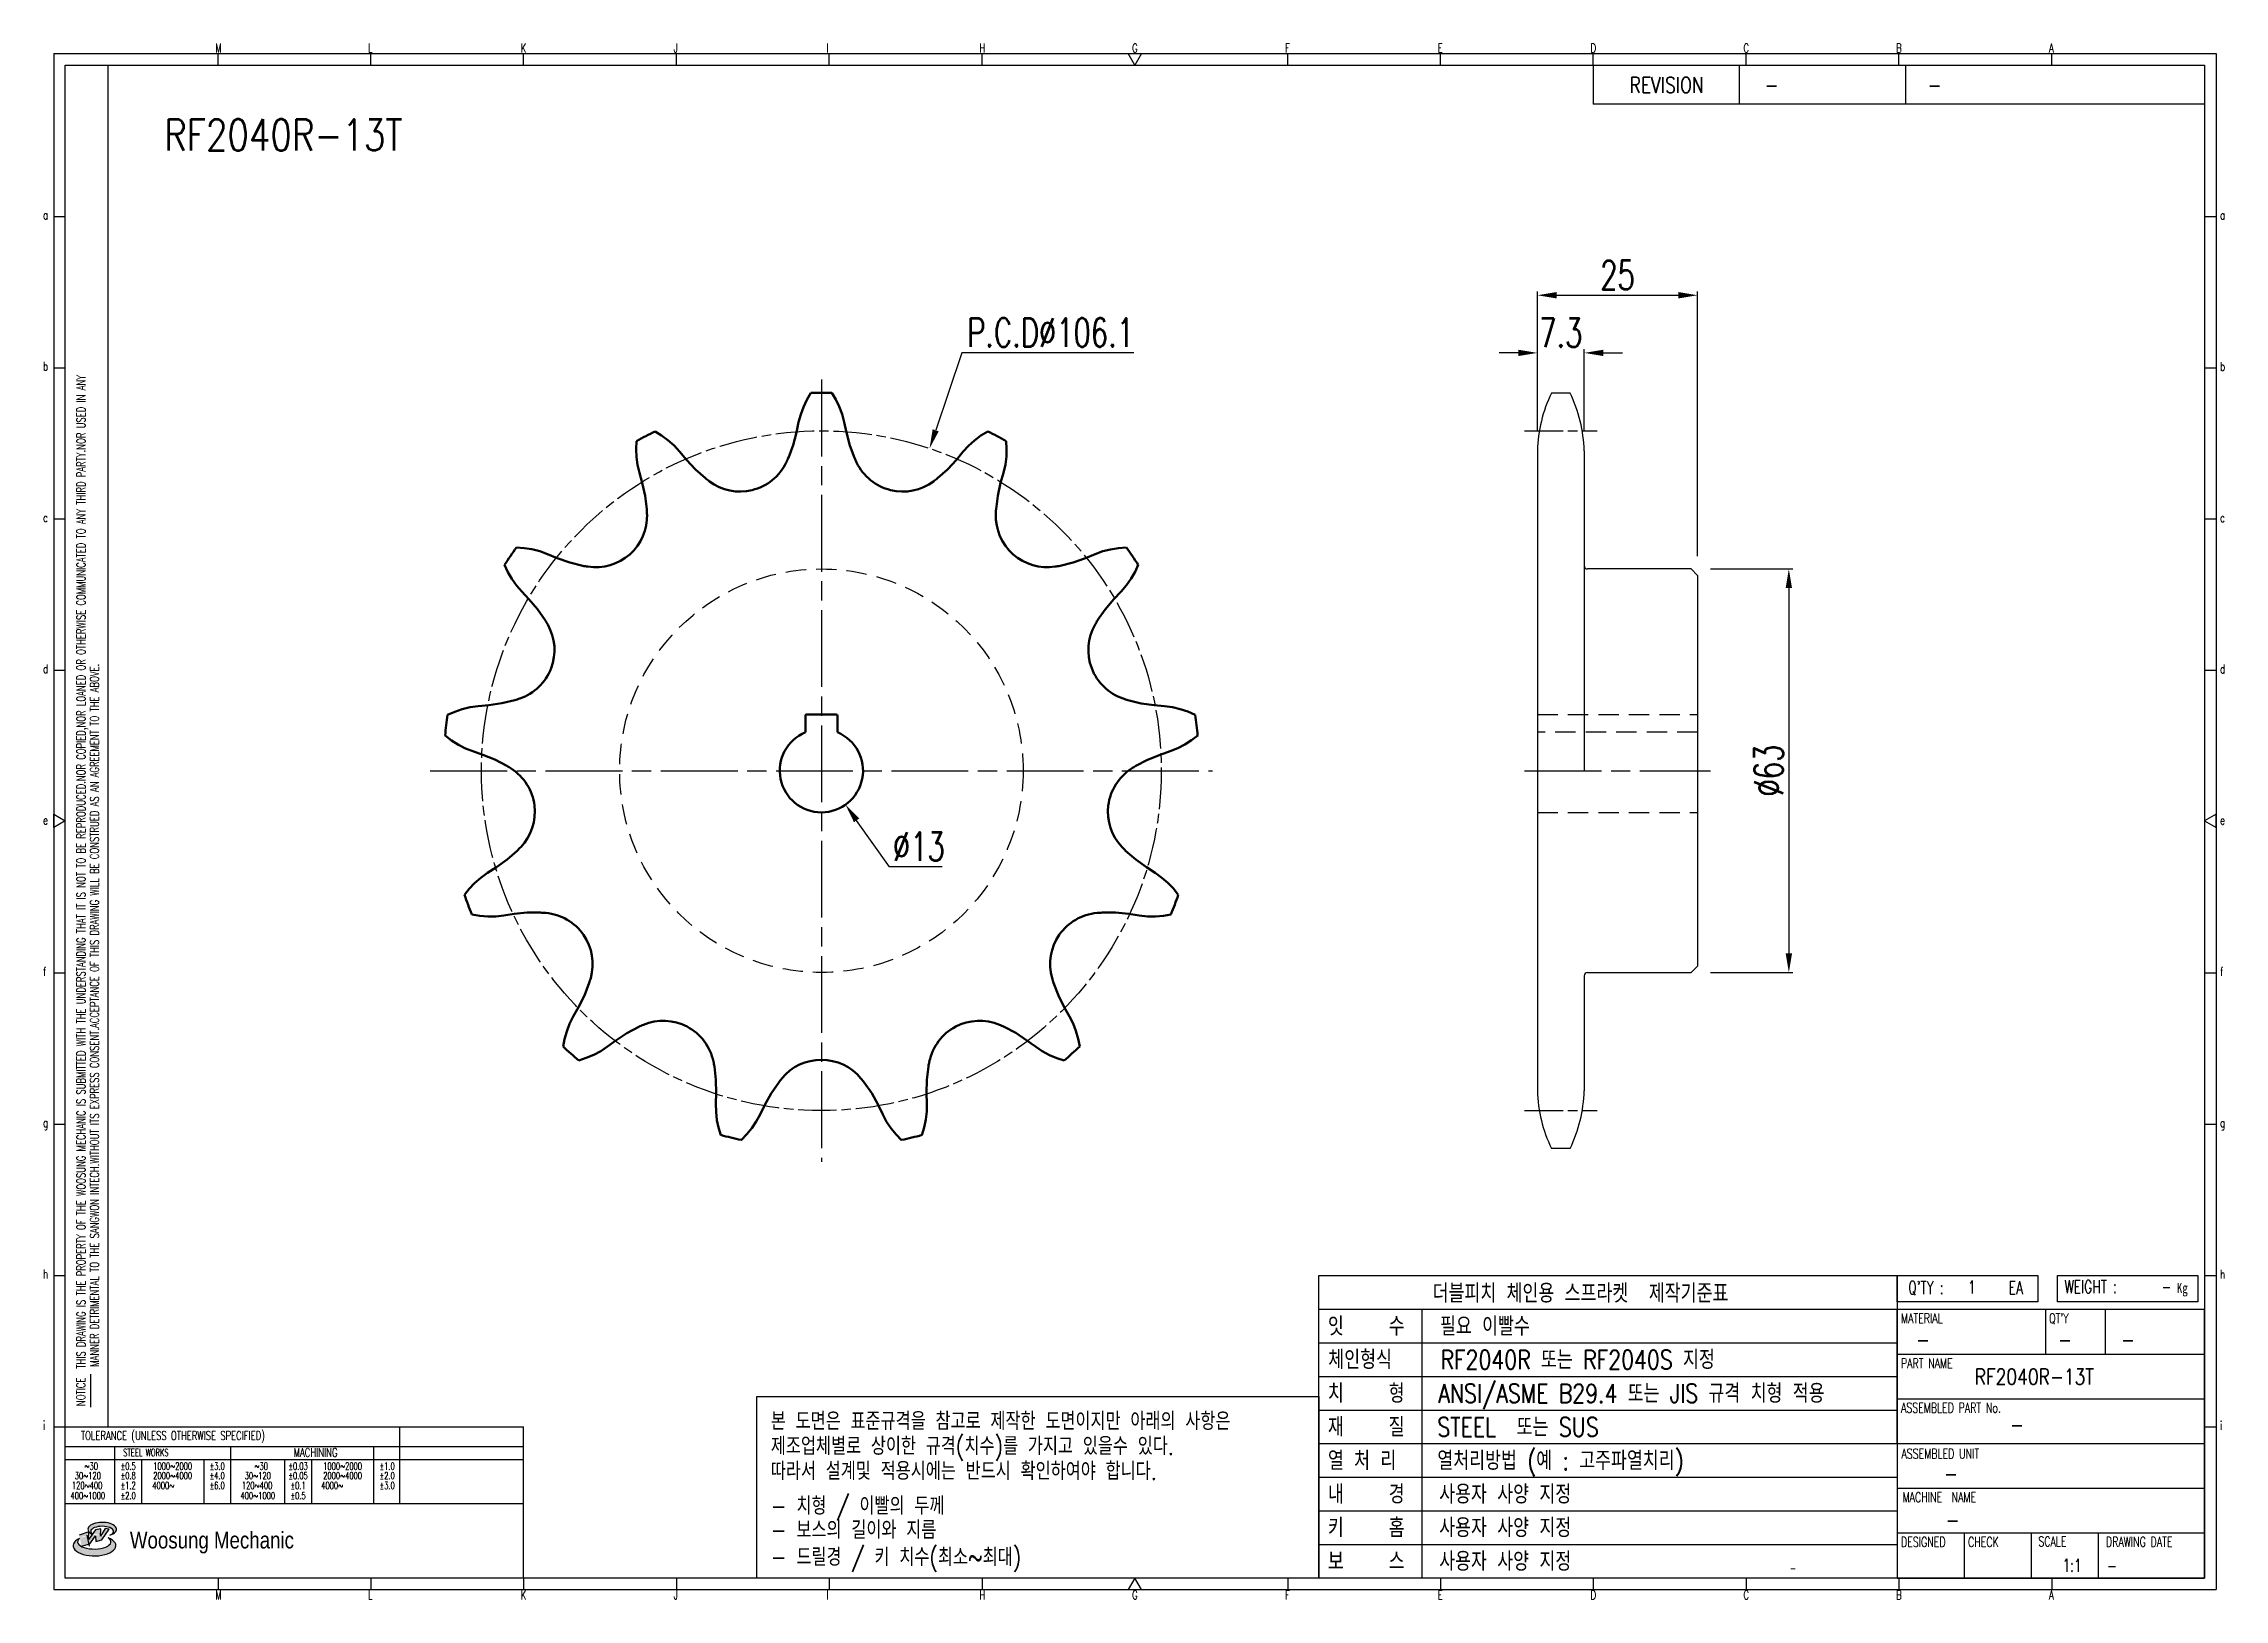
# Model space of a CAD drawing. Header units: millimetres. Extents: x 1089 to 1430, y -323 to -80.
import ezdxf
from ezdxf.enums import TextEntityAlignment as Align

# ---------------------------------------------------------------- set-up
doc = ezdxf.new("R2010")
doc.units = ezdxf.units.MM
for name, pattern in [('AM_ISO08W050', [18, 12, -1.5, 3, -1.5]), ('AM_ISO08W050x2', [9, 6, -0.75, 1.5, -0.75]), ('HIDDEN', [9.525, 6.35, -3.175])]:
    doc.linetypes.add(name, pattern=pattern)
for name, color, linetype, lineweight in [('AM_0', 7, 'Continuous', 50), ('CEN1', 1, 'AM_ISO08W050', 25), ('PEN_RF1', 6, 'AM_ISO08W050x2', 25)]:
    doc.layers.add(name, color=color, linetype=linetype, lineweight=lineweight)
for name, color, linetype in [('HIDDEN_RF1', 3, 'HIDDEN'), ('S-DIM', 7, 'Continuous'), ('TITLE', 7, 'Continuous'), ('도면레이아웃', 7, 'Continuous')]:
    doc.layers.add(name, color=color, linetype=linetype)
doc.styles.add('HAN', font='ROMANS.shx', dxfattribs={"width": 0.7, "bigfont": 'whgtxt.shx'})
doc.styles.add('HKD_ST2', font='romans.shx', dxfattribs={"width": 0.7, "height": 4, "bigfont": '@extfont2.shx'})
doc.styles.add('HSG', font='SIMPLEX.shx', dxfattribs={"width": 0.7, "bigfont": 'HSG.shx'})
doc.styles.add('ROMANS', font='romans.shx', dxfattribs={"width": 0.7, "bigfont": 'whgtxt.shx'})
doc.styles.add('SLDTEXTSTYLE4', font='arial.ttf', dxfattribs={"width": 0.8})
doc.dimstyles.new('RF-S3', dxfattribs={"dimscale": 3, "dimtxt": 1.5, "dimasz": 1, "dimexe": 0.2, "dimexo": 1, "dimgap": 0.3, "dimtad": 1, "dimtoh": 1, "dimdec": 1, "dimrnd": 0.01, "dimzin": 9, "dimdsep": 46, "dimtxsty": 'HSG', "dimcen": 0, "dimclrd": 1, "dimclre": 1, "dimclrt": 150, "dimazin": 2, "dimtp": 1, "dimtm": 1, "dimtfac": 0.5, "dimtdec": 1, "dimtofl": 0, "dimtmove": 0, "dimatfit": 3, "dimfxl": 0, "dimtvp": 1, "dimtolj": 2, "dimlwd": -1, "dimlwe": -1, "dimarcsym": 0})

# ---------------------------------------------------------------- blocks, each defined once
blk = doc.blocks.new('*D2')
at = {"layer": 'Defpoints', "color": 0, "transparency": 16777216}
for p in [(1227.78, -143.4), (1194, -244.02)]:
    blk.add_point(p, dxfattribs=at)
at = {"layer": 'S-DIM', "color": 1, "transparency": 16777216}
for p, q in [((1232.8, -128.45), (1228.74, -140.56)), ((1259.65, -128.45), (1232.8, -128.45))]:
    blk.add_line(p, q, dxfattribs=at)
blk.add_solid([(1228.26, -140.4), (1229.21, -140.72), (1227.78, -143.4)], dxfattribs=at)
at = {"layer": 'S-DIM', "color": 150, "transparency": 16777216, "insert": (1246.68, -125.3), "char_height": 4.5, "attachment_point": 5, "style": 'HSG'}
blk.add_mtext('\\A2;P.C.D∅106.1', dxfattribs=at)
blk = doc.blocks.new('*D3')
at = {"layer": 'Defpoints', "color": 0, "transparency": 16777216}
for p in [(1329.99, -128.48), (1322.69, -143.75), (1329.99, -143.75)]:
    blk.add_point(p, dxfattribs=at)
at = {"layer": 'S-DIM', "color": 1, "transparency": 16777216}
for p, q in [((1319.69, -128.48), (1316.69, -128.48)), ((1322.69, -140.75), (1322.69, -127.88)), ((1329.99, -140.75), (1329.99, -127.88)), ((1332.99, -128.48), (1335.99, -128.48))]:
    blk.add_line(p, q, dxfattribs=at)
for points in [[(1319.69, -127.98), (1319.69, -128.98), (1322.69, -128.48)], [(1332.99, -127.98), (1332.99, -128.98), (1329.99, -128.48)]]:
    blk.add_solid(points, dxfattribs=at)
at = {"layer": 'S-DIM', "color": 150, "transparency": 16777216, "insert": (1326.34, -125.33), "char_height": 4.5, "attachment_point": 5, "style": 'HSG'}
blk.add_mtext('\\A2;7.3', dxfattribs=at)
blk = doc.blocks.new('*D4')
at = {"layer": 'Defpoints', "color": 0, "transparency": 16777216}
for p in [(1347.69, -119.48), (1322.69, -143.75), (1347.69, -163.21)]:
    blk.add_point(p, dxfattribs=at)
at = {"layer": 'S-DIM', "color": 1, "transparency": 16777216}
for p, q in [((1322.69, -140.75), (1322.69, -118.88)), ((1347.69, -160.21), (1347.69, -118.88)), ((1325.69, -119.48), (1344.69, -119.48))]:
    blk.add_line(p, q, dxfattribs=at)
for points in [[(1325.69, -118.98), (1325.69, -119.98), (1322.69, -119.48)], [(1344.69, -118.98), (1344.69, -119.98), (1347.69, -119.48)]]:
    blk.add_solid(points, dxfattribs=at)
at = {"layer": 'S-DIM', "color": 150, "transparency": 16777216, "insert": (1335.19, -116.33), "char_height": 4.5, "attachment_point": 5, "style": 'HSG'}
blk.add_mtext('\\A2;25', dxfattribs=at)
blk = doc.blocks.new('*D5')
at = {"layer": 'Defpoints', "color": 0, "transparency": 16777216}
for p in [(1346.69, -162.21), (1346.69, -225.21), (1361.94, -225.21)]:
    blk.add_point(p, dxfattribs=at)
at = {"layer": 'S-DIM', "color": 1, "transparency": 16777216}
for p, q in [((1349.69, -162.21), (1362.54, -162.21)), ((1361.94, -165.21), (1361.94, -222.21)), ((1349.69, -225.21), (1362.54, -225.21))]:
    blk.add_line(p, q, dxfattribs=at)
for points in [[(1361.44, -165.21), (1362.44, -165.21), (1361.94, -162.21)], [(1361.44, -222.21), (1362.44, -222.21), (1361.94, -225.21)]]:
    blk.add_solid(points, dxfattribs=at)
at = {"layer": 'S-DIM', "color": 150, "transparency": 16777216, "insert": (1358.79, -193.68), "char_height": 4.5, "attachment_point": 5, "rotation": 90, "style": 'HSG'}
blk.add_mtext('\\A2;%%c63', dxfattribs=at)
blk = doc.blocks.new('*D6')
at = {"layer": 'Defpoints', "color": 0, "transparency": 16777216}
for p in [(1207.13, -188.41), (1214.65, -199.01)]:
    blk.add_point(p, dxfattribs=at)
at = {"layer": 'S-DIM', "color": 1, "transparency": 16777216}
for p, q in [((1221.52, -208.7), (1216.39, -201.46)), ((1229.77, -208.7), (1221.52, -208.7))]:
    blk.add_line(p, q, dxfattribs=at)
blk.add_solid([(1216.8, -201.17), (1215.98, -201.75), (1214.65, -199.01)], dxfattribs=at)
at = {"layer": 'S-DIM', "color": 150, "transparency": 16777216, "insert": (1226.1, -205.55), "char_height": 4.5, "attachment_point": 5, "style": 'HSG'}
blk.add_mtext('\\A2;∅13', dxfattribs=at)
blk = doc.blocks.new('SUYWSHJH')
at = {"layer": '도면레이아웃'}
h = blk.add_hatch(color=10, dxfattribs=at)
h.paths.add_polyline_path([(1.544, 35.177), (1.554, 34.966), (1.779, 35.034), (2.054, 35.422), (1.908, 35.446), (1.728, 35.167), (1.741, 35.439), (1.547, 35.405), (1.292, 35.041), (1.295, 35.33), (0.943, 35.208), (1.03, 34.8), (1.336, 34.885)])
edge = h.paths.add_edge_path()
edge.add_ellipse((1.795, 35.421), major_axis=(-0.53, 0), ratio=0.487785, start_angle=122.36065, end_angle=403.39574)
edge.add_line((1.411, 35.244), (1.419, 35.261))
edge.add_ellipse((1.798, 35.344), major_axis=(-0.423, 0), ratio=0.444396, start_angle=131.58977, end_angle=386.19408, ccw=False)
edge = h.paths.add_edge_path()
edge.add_ellipse((1.512, 34.815), major_axis=(-0.793, 0), ratio=0.480113, start_angle=314.67633, end_angle=590.85213)
edge.add_ellipse((1.501, 34.958), major_axis=(-0.62, 0), ratio=0.43311, start_angle=331.7024, end_angle=574.42495, ccw=False)
for p, q in [((0, 90.118), (80.15, 90.118)), ((0, 90.118), (0, 33.191)), ((6.089, 89.693), (6.089, 90.118)), ((11.753, 89.693), (11.753, 90.118)), ((17.418, 89.693), (17.418, 90.118)), ((23.082, 89.693), (23.082, 90.118)), ((28.746, 89.693), (28.746, 90.118)), ((34.411, 89.693), (34.411, 90.118)), ((45.739, 89.693), (45.739, 90.118)), ((51.404, 89.693), (51.404, 90.118)), ((57.068, 89.693), (57.068, 90.118)), ((62.732, 89.693), (62.732, 90.118)), ((68.397, 89.693), (68.397, 90.118)), ((74.061, 89.693), (74.061, 90.118)), ((80.15, 90.118), (80.15, 33.191)), ((0, 84.085), (0.425, 84.085)), ((79.725, 84.085), (80.15, 84.085)), ((0, 78.478), (0.425, 78.478)), ((79.725, 78.478), (80.15, 78.478)), ((0, 72.87), (0.425, 72.87)), ((79.725, 72.87), (80.15, 72.87)), ((0, 67.262), (0.425, 67.262)), ((79.725, 67.262), (80.15, 67.262)), ((0, 56.047), (0.425, 56.047)), ((79.725, 56.047), (80.15, 56.047)), ((0, 50.439), (0.425, 50.439)), ((79.725, 50.439), (80.15, 50.439)), ((0, 44.832), (0.425, 44.832)), ((79.725, 44.832), (80.15, 44.832)), ((1.377, 39.947), (1.377, 41.174)), ((0, 39.224), (0.425, 39.224)), ((79.725, 39.224), (80.15, 39.224)), ((0, 33.191), (80.15, 33.191)), ((6.089, 33.616), (6.089, 33.191)), ((11.753, 33.616), (11.753, 33.191)), ((17.418, 33.616), (17.418, 33.191)), ((23.082, 33.616), (23.082, 33.191)), ((28.746, 33.616), (28.746, 33.191)), ((34.411, 33.616), (34.411, 33.191)), ((45.739, 33.616), (45.739, 33.191)), ((51.404, 33.616), (51.404, 33.191)), ((57.068, 33.616), (57.068, 33.191)), ((62.732, 33.616), (62.732, 33.191)), ((68.397, 33.616), (68.397, 33.191)), ((74.061, 33.616), (74.061, 33.191))]:
    blk.add_line(p, q)
at = {"color": 2}
for p, q in [((2.017, 39.224), (2.017, 89.693)), ((0.425, 39.224), (17.418, 39.224)), ((12.816, 39.224), (12.816, 36.382)), ((17.418, 33.616), (17.418, 39.224)), ((0.425, 38.487), (17.418, 38.487)), ((0.425, 38.012), (17.418, 38.012)), ((2.257, 38.487), (2.257, 36.382)), ((3.257, 38.012), (3.257, 36.382)), ((5.557, 38.012), (5.557, 36.382)), ((6.557, 38.5), (6.557, 36.382)), ((8.557, 38.012), (8.557, 36.382)), ((9.557, 38.026), (9.557, 36.382)), ((11.857, 38.487), (11.857, 36.382)), ((0.425, 36.382), (17.418, 36.382))]:
    blk.add_line(p, q, dxfattribs=at)
at = {"color": 6, "ltscale": 0.5}
for p, q in [((57.068, 89.693), (57.068, 88.246)), ((62.47, 89.693), (62.47, 88.246)), ((68.635, 89.693), (68.635, 88.246)), ((79.725, 88.246), (57.068, 88.246)), ((68.336, 38.59), (68.336, 43.563)), ((79.725, 43.563), (68.336, 43.563)), ((73.827, 43.563), (73.827, 41.905)), ((76.037, 43.563), (76.037, 41.905)), ((79.725, 38.59), (79.725, 43.563)), ((79.725, 41.905), (68.336, 41.905)), ((79.725, 40.248), (68.336, 40.248)), ((68.336, 38.59), (68.336, 33.616)), ((79.725, 38.59), (68.336, 38.59)), ((79.725, 33.616), (79.725, 38.59)), ((79.725, 36.932), (68.336, 36.932)), ((79.725, 35.274), (68.336, 35.274)), ((70.822, 33.616), (70.822, 35.274)), ((73.309, 33.616), (73.309, 35.274)), ((75.796, 33.616), (75.796, 35.274)), ((68.336, 33.616), (79.725, 33.616))]:
    blk.add_line(p, q, dxfattribs=at)
for points in [[(40.075, 89.693), (39.83, 90.118), (40.32, 90.118)], [(0.425, 89.693), (79.725, 89.693), (79.725, 33.616), (0.425, 33.616)], [(0.425, 61.679), (0, 61.433), (0, 61.924)], [(79.725, 61.679), (80.15, 61.433), (80.15, 61.924)], [(40.075, 33.616), (39.83, 33.191), (40.32, 33.191)]]:
    blk.add_lwpolyline(points, close=True)
at = {"layer": 'TITLE', "color": 20}
for p, q in [((68.336, 43.851), (68.336, 44.826)), ((68.336, 44.826), (73.54, 44.826)), ((73.54, 44.826), (73.54, 43.851)), ((74.277, 43.851), (74.277, 44.826)), ((74.277, 44.826), (79.481, 44.826)), ((79.481, 44.826), (79.481, 43.851)), ((73.54, 43.851), (68.336, 43.851)), ((79.481, 43.851), (74.277, 43.851))]:
    blk.add_line(p, q, dxfattribs=at)
at = {"layer": '도면레이아웃'}
for p, q in [((1.295, 35.33), (0.943, 35.208)), ((1.03, 34.8), (1.336, 34.885)), ((1.224, 35.208), (1.311, 34.8)), ((1.224, 35.208), (1.224, 35.208)), ((1.547, 35.405), (1.292, 35.041)), ((1.292, 35.041), (1.295, 35.33)), ((1.336, 34.885), (1.544, 35.177)), ((1.419, 35.261), (1.411, 35.244)), ((1.544, 35.177), (1.554, 34.966)), ((1.741, 35.439), (1.547, 35.405)), ((1.554, 34.966), (1.779, 35.034)), ((1.908, 35.446), (1.728, 35.167)), ((1.728, 35.167), (1.741, 35.439)), ((1.779, 35.034), (2.054, 35.422)), ((2.054, 35.422), (1.908, 35.446))]:
    blk.add_line(p, q, dxfattribs=at)
for centre, major_axis, ratio, start_param, end_param in [((1.795, 35.421), (-0.53, 0), 0.487785, 2.135596, 7.040584), ((1.512, 34.815), (-0.793, 0), 0.480113, 5.492138, 10.312315), ((1.501, 34.958), (-0.62, 0), 0.43311, 5.789299, 10.025607), ((1.798, 35.344), (-0.423, 0), 0.444396, 2.296675, 6.740358)]:
    blk.add_ellipse(centre, major_axis=major_axis, ratio=ratio, start_param=start_param, end_param=end_param, dxfattribs=at)
at = {"color": 4, "style": 'HKD_ST2', "width": 0.7}
for s, p in [('M', (5.988, 90.164)), ('L', (11.652, 90.164)), ('K', (17.316, 90.164)), ('J', (22.981, 90.164)), ('I', (28.645, 90.164)), ('H', (34.309, 90.164)), ('G', (39.974, 90.164)), ('F', (45.638, 90.164)), ('E', (51.302, 90.164)), ('D', (56.967, 90.164)), ('C', (62.631, 90.164)), ('B', (68.295, 90.164)), ('A', (73.96, 90.164)), ('a', (-0.395, 83.976)), ('a', (80.305, 83.97)), ('b', (-0.395, 78.368)), ('b', (80.305, 78.362)), ('c', (-0.395, 72.76)), ('c', (80.305, 72.754)), ('d', (-0.395, 67.153)), ('d', (80.305, 67.147)), ('e', (-0.395, 61.545)), ('e', (80.305, 61.539)), ('f', (-0.395, 55.937)), ('f', (80.305, 55.931)), ('g', (-0.395, 50.33)), ('g', (80.305, 50.324)), ('h', (-0.395, 44.722)), ('h', (80.305, 44.716)), ('i', (-0.395, 39.114)), ('i', (80.305, 39.108)), ('M', (5.988, 32.824)), ('L', (11.652, 32.824)), ('K', (17.316, 32.824)), ('J', (22.981, 32.824)), ('I', (28.645, 32.824)), ('H', (34.309, 32.824)), ('G', (39.974, 32.824)), ('F', (45.638, 32.824)), ('E', (51.302, 32.824)), ('D', (56.967, 32.824)), ('C', (62.631, 32.824)), ('B', (68.295, 32.824)), ('A', (73.96, 32.824))]:
    blk.add_text(s, height=0.326, dxfattribs=at).set_placement(p)
for s, height, style, width, p in [('REVISION', 0.5806, 'HAN', 0.8, (58.415, 88.664)), ('-', 0.581, 'HAN', 0.8, (63.426, 88.664)), ('-', 0.581, 'HAN', 0.8, (69.468, 88.664)), ("Q'TY : ", 0.4746, 'HKD_ST2', 0.7, (68.743, 44.143)), ('1', 0.475, 'HKD_ST2', 0.7, (70.957, 44.165)), ('EA', 0.4746, 'HKD_ST2', 0.7, (72.464, 44.143)), ('WEIGHT : ', 0.4746, 'HKD_ST2', 0.7, (74.536, 44.176)), ('-', 0.581, 'HAN', 0.8, (69.029, 42.157)), ('-', 0.581, 'HAN', 0.8, (74.289, 42.157)), ('-', 0.581, 'HAN', 0.8, (76.623, 42.157)), ('-', 0.581, 'HAN', 0.8, (72.515, 39.013)), ('-', 0.581, 'HAN', 0.8, (70.067, 37.189)), ('-', 0.581, 'HAN', 0.8, (70.126, 35.48)), ('1:1', 0.4746, 'HKD_ST2', 0.7, (74.458, 33.848)), ('-', 0.475, 'HKD_ST2', 0.7, (76.112, 33.837))]:
    blk.add_text(s, height=height, dxfattribs=dict(style=style, width=width)).set_placement(p)
at = {"color": 2, "style": 'HKD_ST2', "width": 0.7}
for s, p in [(' THIS DRAWING IS THE PROPERTY OF THE WOOSUNG MECHANIC IS SUBMITTED WITH THE UNDERSTANDING THAT IT IS NOT TO BE REPRODUCED.NOR COPIED,NOR LOANED OR OTHERWISE COMMUNICATED TO ANY THIRD PARTY.NOR USED IN ANY', (1.173, 41.217)), ('MANNER DETRIMENTAL TO THE SANGWON INTECH.WITHOUT ITS EXPRESS CONSENT.ACCEPTANCE OF THIS DRAWING WILL BE CONSTRUED AS AN AGREEMENT TO THE ABOVE.', (1.672, 41.447))]:
    blk.add_text(s, height=0.326266, rotation=90, dxfattribs=at).set_placement(p)
at = {"style": 'HKD_ST2', "width": 0.7}
blk.add_text('-', height=0.475, dxfattribs=at).set_placement((78.499, 44.176), align=Align.RIGHT)
at = {"color": 4, "style": 'HKD_ST2', "width": 0.7}
for s, height, p in [('MATERIAL', 0.3651, (68.474, 43.425)), ("QT'Y", 0.3651, (73.965, 43.425)), ('PART NAME', 0.3651, (68.474, 41.756)), ('ASSEMBLED PART No.', 0.36511, (68.474, 40.109)), ('ASSEMBLED UNIT', 0.36511, (68.49, 38.408)), ('MACHINE  NAME', 0.36511, (68.532, 36.794)), ('DESIGNED', 0.3651, (68.474, 35.136)), ('CHECK', 0.3651, (70.961, 35.136)), ('SCALE', 0.3651, (73.566, 35.153)), ('DRAWING DATE', 0.36511, (76.071, 35.141))]:
    blk.add_text(s, height=height, dxfattribs=at).set_placement(p, align=Align.TOP_LEFT)
at = {"style": 'HKD_ST2', "width": 0.7}
blk.add_text('NOTICE', height=0.3263, rotation=90, dxfattribs=at).set_placement((1.163, 39.988))
for s, height, style, width, p in [('TOLERANCE (UNLESS OTHERWISE SPECIFIED)', 0.32627, 'HKD_ST2', 0.7, (4.417, 38.896)), ('-', 0.326, 'ROMANS', 0.65, (64.469, 33.975))]:
    blk.add_text(s, height=height, dxfattribs=dict(style=style, width=width)).set_placement(p, align=Align.MIDDLE_CENTER)
at = {"color": 4, "style": 'HKD_ST2', "width": 0.7}
for s, height, p in [('STEEL WORKS', 0.26101, (3.416, 38.268)), ('MACHINING', 0.3263, (9.707, 38.27)), ('%%P0.5', 0.261, (2.757, 37.762)), ('%%P0.8', 0.261, (2.757, 37.411)), ('%%P3.0', 0.261, (6.057, 37.762)), ('%%P4.0', 0.261, (6.057, 37.411)), ('%%P0.03', 0.261, (9.057, 37.762)), ('%%P0.05', 0.261, (9.057, 37.411)), ('%%P1.0', 0.261, (12.357, 37.762)), ('%%P2.0', 0.261, (12.357, 37.411)), ('%%P1.2', 0.261, (2.757, 37.045)), ('%%P2.0', 0.261, (2.757, 36.67)), ('%%P6.0', 0.261, (6.057, 37.045)), ('%%P0.1', 0.261, (9.057, 37.045)), ('%%P0.5', 0.261, (9.057, 36.67)), ('%%P3.0', 0.261, (12.357, 37.045))]:
    blk.add_text(s, height=height, dxfattribs=at).set_placement(p, align=Align.MIDDLE)
for s, height, p in [('30%%126120', 0.261, (1.263, 37.411)), ('%%12630', 0.261, (1.389, 37.762)), ('2000%%1264000', 0.26101, (4.407, 37.411)), ('1000%%1262000', 0.26101, (4.407, 37.762)), ('30%%126120', 0.261, (7.563, 37.411)), ('%%12630', 0.261, (7.689, 37.762)), ('2000%%1264000', 0.26101, (10.707, 37.411)), ('1000%%1262000', 0.26101, (10.707, 37.762)), ('400%%1261000', 0.26101, (1.263, 36.67)), ('120%%126400', 0.26101, (1.237, 37.045)), ('4000%%126', 0.261, (4.061, 37.045)), ('400%%1261000', 0.26101, (7.563, 36.67)), ('120%%126400', 0.26101, (7.537, 37.045)), ('4000%%126', 0.261, (10.321, 37.045))]:
    blk.add_text(s, height=height, dxfattribs=at).set_placement(p, align=Align.MIDDLE_CENTER)
at = {"color": 1, "style": 'SLDTEXTSTYLE4', "width": 0.8}
blk.add_text('Woosung Mechanic', height=0.61957, dxfattribs=at).set_placement((2.822, 34.711))
at = {"layer": 'TITLE', "width": 0.8}
blk.add_text('Kg', height=0.3789, dxfattribs=at).set_placement((78.694, 44.176))
blk = doc.blocks.new('ST')
at = {"color": 150}
for p, q in [((1275.22, 18.47), (1365.55, 18.47)), ((1275.22, 18.47), (1365.55, 18.47)), ((1291.34, 18.47), (1291.34, -23.5)), ((1275.22, 13.23), (1365.55, 13.23)), ((1275.22, 7.98), (1365.55, 7.98)), ((1275.22, 2.73), (1365.55, 2.73)), ((1275.22, -2.51), (1365.55, -2.51)), ((1275.22, -7.76), (1365.55, -7.76)), ((1275.22, -13), (1365.55, -13)), ((1275.22, -18.25), (1365.55, -18.25))]:
    blk.add_line(p, q, dxfattribs=at)
blk.add_lwpolyline([(1275.22, 23.72), (1365.55, 23.72), (1365.55, -23.5), (1275.22, -23.5)], close=True, dxfattribs=at)
blk.add_lwpolyline([(1187.47, 4.85), (1275.22, 4.85), (1275.22, -23.5), (1187.47, -23.5)], close=True)
at = {"color": 150, "style": 'HAN', "width": 0.8}
for s, height, p in [('더블피치 체인용 스프라켓  제작기준표', 2.9346, (1293, 19.48)), ('잇    수 ', 2.935, (1276.65, 14.34)), ('필요 이빨수', 2.935, (1294.15, 14.34)), ('체인형식 ', 2.935, (1276.72, 9.12)), ('RF2040R 또는 RF2040S 지정', 2.9346, (1294.22, 9.12)), ('치    형', 2.935, (1276.65, 3.85)), ('ANSI/ASME B29.4 또는 JIS 규격 치형 적용', 2.9346, (1293.88, 3.85)), ('재    질', 2.935, (1276.65, -1.4)), ('STEEL  또는 SUS', 2.9346, (1293.74, -1.4)), ('열처리방법 (예 : 고주파열치리)', 2.9346, (1293.74, -6.64)), ('열 처 리', 2.935, (1276.65, -6.64)), ('내    경', 2.935, (1276.65, -11.89)), ('사용자 사양 지정', 2.935, (1294.03, -11.89)), ('키    홈', 2.935, (1276.65, -17.13)), ('사용자 사양 지정', 2.935, (1294.03, -17.13)), ('보    스', 2.935, (1276.65, -22.38)), ('사용자 사양 지정', 2.935, (1294.03, -22.38))]:
    blk.add_text(s, height=height, dxfattribs=at).set_placement(p)
at = {"style": 'HAN', "width": 0.8}
for s, p in [('본 도면은 표준규격을 참고로 제작한 도면이지만 아래의 사항은', (1189.67, -0.4)), ('제조업체별로 상이한 규격(치수)를 가지고 있을수 있다.', (1189.67, -4.29)), ('따라서 설계및 적용시에는 반드시 확인하여야 합니다.', (1189.67, -8.18)), ('- 치형 / 이빨의 두께', (1189.67, -13.62)), ('- 보스의 길이와 지름', (1189.67, -17.38)), ('- 드릴경 / 키 치수(최소~최대)', (1189.67, -21.61))]:
    blk.add_text(s, height=2.7767, dxfattribs=at).set_placement(p)

msp = doc.modelspace()

# ---------------------------------------------------------------- linework, layer by layer
for p, q in [((1327.8, -134.75), (1324.88, -134.75)), ((1322.69, -143.75), (1322.69, -243.68)), ((1329.99, -143.75), (1329.99, -193.71)), ((1346.69, -162.21), (1330.49, -162.21)), ((1346.69, -162.21), (1347.69, -163.21)), ((1347.69, -163.21), (1347.69, -224.21)), ((1347.69, -224.21), (1346.69, -225.21)), ((1329.99, -226.41), (1329.96, -227.19)), ((1329.99, -225.71), (1329.99, -243.68)), ((1330.49, -225.21), (1346.69, -225.21)), ((1327.8, -252.68), (1324.88, -252.68))]:
    msp.add_line(p, q)
for centre, radius, start, end in [((1344.58, -144.31), 21.9, 154.115, 178.5326), ((1308.09, -144.31), 21.9, 1.4674, 25.885), ((1330.49, -161.71), 0.5, 180, 270), ((1330.49, -225.71), 0.5, 90, 180), ((1344.58, -243.12), 21.9, 181.4674, 205.885), ((1308.09, -243.12), 21.9, 334.115, 358.5326)]:
    msp.add_arc(centre, radius, start, end)
at = {"layer": 'AM_0'}
for p, q in [((1207, -140.92), (1207.34, -139.31)), ((1214.44, -139.31), (1214.79, -140.92)), ((1188.76, -143.89), (1189.81, -145.16)), ((1231.98, -145.16), (1233.03, -143.89)), ((1182.91, -148.78), (1182.47, -147.2)), ((1239.32, -147.2), (1238.88, -148.78)), ((1168.14, -159.89), (1169.66, -160.52)), ((1252.12, -160.52), (1253.64, -159.89)), ((1165.23, -166.93), (1164.1, -165.73)), ((1257.68, -165.73), (1256.55, -166.93)), ((1157.32, -183.63), (1158.96, -183.48)), ((1262.83, -183.48), (1264.47, -183.63)), ((1208.39, -187.71), (1208.39, -185.11)), ((1213.19, -184.91), (1208.59, -184.91)), ((1213.39, -185.11), (1213.39, -187.71)), ((1158.02, -191.22), (1156.46, -190.68)), ((1265.32, -190.68), (1263.77, -191.22)), ((1158.77, -209.68), (1160.15, -208.79)), ((1261.63, -208.79), (1263.02, -209.68)), ((1162.91, -216.08), (1161.29, -216.32)), ((1260.5, -216.32), (1258.87, -216.08)), ((1172.16, -232.08), (1172.97, -230.64)), ((1248.82, -230.64), (1249.62, -232.08)), ((1178.8, -235.81), (1177.48, -236.79)), ((1244.31, -236.79), (1242.98, -235.81)), ((1194.42, -245.68), (1194.48, -244.04)), ((1227.31, -244.04), (1227.36, -245.68)), ((1202.04, -245.9), (1201.32, -247.38)), ((1220.46, -247.38), (1219.74, -245.9))]:
    msp.add_line(p, q, dxfattribs=at)
for points in [[(1207.34, -139.31), (1207.66, -138.11), (1208.08, -136.95), (1208.62, -135.81), (1209.26, -134.74)], [(1212.52, -134.74), (1213.14, -135.77), (1213.67, -136.86), (1214.11, -138.06), (1214.44, -139.31)], [(1182.47, -147.2), (1182.19, -145.98), (1182.02, -144.76), (1181.97, -143.5), (1182.04, -142.25)], [(1184.93, -140.73), (1185.95, -141.36), (1186.93, -142.09), (1187.88, -142.94), (1188.76, -143.89)], [(1207, -140.92), (1206.47, -142.9), (1205.73, -144.87)], [(1216.06, -144.87), (1215.33, -142.94), (1214.79, -140.92)], [(1233.03, -143.89), (1233.87, -142.97), (1234.78, -142.15), (1235.79, -141.39), (1236.86, -140.73)], [(1239.74, -142.25), (1239.81, -143.45), (1239.77, -144.67), (1239.61, -145.93), (1239.32, -147.2)], [(1192.77, -148.06), (1191.22, -146.69), (1189.81, -145.16)], [(1231.98, -145.16), (1230.59, -146.67), (1229.02, -148.06)], [(1182.91, -148.78), (1183.36, -150.78), (1183.62, -152.86)], [(1238.16, -152.86), (1238.42, -150.82), (1238.88, -148.78)], [(1163.28, -158.87), (1164.48, -158.95), (1165.68, -159.13), (1166.92, -159.45), (1168.14, -159.89)], [(1253.64, -159.89), (1254.82, -159.46), (1256.01, -159.15), (1257.26, -158.95), (1258.5, -158.87)], [(1164.1, -165.73), (1163.29, -164.79), (1162.58, -163.78), (1161.95, -162.69), (1161.43, -161.55)], [(1173.63, -161.72), (1171.63, -161.22), (1169.66, -160.52)], [(1252.12, -160.52), (1250.19, -161.21), (1248.16, -161.72)], [(1260.36, -161.55), (1259.86, -162.65), (1259.25, -163.7), (1258.52, -164.75), (1257.68, -165.73)], [(1165.23, -166.93), (1166.56, -168.49), (1167.76, -170.22)], [(1254.02, -170.22), (1255.2, -168.52), (1256.55, -166.93)], [(1152.54, -184.99), (1153.64, -184.5), (1154.79, -184.11), (1156.04, -183.81), (1157.32, -183.63)], [(1163.03, -182.7), (1161.02, -183.19), (1158.96, -183.48)], [(1262.83, -183.48), (1260.8, -183.2), (1258.76, -182.7)], [(1264.47, -183.63), (1265.7, -183.8), (1266.9, -184.08), (1268.1, -184.48), (1269.24, -184.99)], [(1156.46, -190.68), (1155.3, -190.22), (1154.21, -189.66), (1153.14, -188.99), (1152.15, -188.22)], [(1269.64, -188.22), (1268.69, -188.96), (1267.66, -189.62), (1266.52, -190.2), (1265.32, -190.68)], [(1158.02, -191.22), (1159.92, -191.98), (1161.78, -192.95)], [(1260, -192.95), (1261.83, -192), (1263.77, -191.22)], [(1163.39, -206.2), (1161.84, -207.57), (1160.15, -208.79)], [(1261.63, -208.79), (1259.97, -207.59), (1258.39, -206.2)], [(1155.17, -213.1), (1155.92, -212.16), (1156.75, -211.28), (1157.72, -210.44), (1158.77, -209.68)], [(1263.02, -209.68), (1264.03, -210.41), (1264.96, -211.21), (1265.84, -212.12), (1266.61, -213.1)], [(1161.29, -216.32), (1160.05, -216.46), (1158.82, -216.47), (1157.56, -216.37), (1156.33, -216.15)], [(1162.91, -216.08), (1164.95, -215.87), (1167.05, -215.86)], [(1254.73, -215.86), (1256.79, -215.87), (1258.87, -216.08)], [(1265.46, -216.15), (1264.28, -216.36), (1263.06, -216.47), (1261.78, -216.46), (1260.5, -216.32)], [(1174.64, -226.85), (1173.9, -228.78), (1172.97, -230.64)], [(1248.82, -230.64), (1247.9, -228.81), (1247.15, -226.85)], [(1170.56, -236.78), (1170.79, -235.6), (1171.12, -234.42), (1171.58, -233.23), (1172.16, -232.08)], [(1178.8, -235.81), (1180.51, -234.68), (1182.37, -233.7)], [(1239.42, -233.7), (1241.24, -234.66), (1242.98, -235.81)], [(1249.62, -232.08), (1250.19, -233.19), (1250.64, -234.33), (1250.99, -235.55), (1251.22, -236.78)], [(1177.48, -236.79), (1176.44, -237.48), (1175.36, -238.06), (1174.19, -238.56), (1173, -238.94)], [(1248.78, -238.94), (1247.63, -238.58), (1246.51, -238.11), (1245.38, -237.5), (1244.31, -236.79)], [(1194.19, -239.9), (1194.43, -241.95), (1194.48, -244.04)], [(1227.31, -244.04), (1227.35, -241.99), (1227.6, -239.9)], [(1202.04, -245.9), (1203.03, -244.1), (1204.22, -242.37)], [(1217.57, -242.37), (1218.74, -244.07), (1219.74, -245.9)], [(1195.2, -250.59), (1194.84, -249.44), (1194.59, -248.25), (1194.45, -246.98), (1194.42, -245.68)], [(1201.32, -247.38), (1200.73, -248.48), (1200.04, -249.5), (1199.24, -250.48), (1198.36, -251.37)], [(1223.42, -251.37), (1222.58, -250.51), (1221.8, -249.57), (1221.08, -248.52), (1220.46, -247.38)], [(1227.36, -245.68), (1227.34, -246.93), (1227.21, -248.15), (1226.95, -249.39), (1226.59, -250.59)]]:
    msp.add_lwpolyline(points, dxfattribs=at)
for centre, radius, start, end in [((1210.89, -193.71), 59, 88.4178, 91.5822), ((1210.89, -193.71), 59, 116.1101, 119.2745), ((1210.89, -193.71), 59, 60.7255, 63.8899), ((1198.17, -142.11), 8.02, 233.4615, 334.2308), ((1186.73, -136.59), 20.72, 334.2308, 336.4419), ((1235.05, -136.59), 20.72, 203.5581, 205.7692), ((1223.61, -142.11), 8.02, 205.7692, 306.5385), ((1205.74, -131.9), 20.72, 231.2504, 233.4615), ((1216.05, -131.9), 20.72, 306.5385, 308.7496), ((1162.95, -154.36), 20.72, 1.9231, 4.1342), ((1258.83, -154.36), 20.72, 175.8658, 178.0769), ((1175.65, -153.93), 8.02, 261.1538, 1.9231), ((1246.14, -153.93), 8.02, 178.0769, 278.8462), ((1210.89, -193.71), 59, 143.8024, 146.9668), ((1210.89, -193.71), 59, 33.0332, 36.1976), ((1177.6, -141.38), 20.72, 258.9427, 261.1538), ((1244.18, -141.38), 20.72, 278.8462, 281.0573), ((1150.15, -181.14), 20.72, 29.6154, 31.8265), ((1271.63, -181.14), 20.72, 148.1735, 150.3846), ((1161.2, -174.87), 8.02, 288.8461, 29.6154), ((1260.59, -174.87), 8.02, 150.3846, 251.1539), ((1157.09, -162.84), 20.72, 286.635, 288.8462), ((1264.69, -162.84), 20.72, 251.1538, 253.365), ((1210.89, -193.71), 59, 171.4947, 174.6591), ((1208.59, -185.11), 0.2, 90, 180), ((1213.19, -185.11), 0.2, 0, 90), ((1210.89, -193.71), 59, 5.3409, 8.5053), ((1210.89, -193.71), 6.5, 112.6199, 67.3801), ((1151.27, -210.81), 20.72, 57.3077, 59.5188), ((1158.13, -200.12), 8.02, 316.5384, 57.3077), ((1263.65, -200.12), 8.02, 122.6923, 223.4616), ((1270.51, -210.81), 20.72, 120.4812, 122.6923), ((1148.91, -191.38), 20.72, 314.3273, 316.5385), ((1272.87, -191.38), 20.72, 223.4615, 225.6727), ((1210.89, -193.71), 59, 199.187, 202.3514), ((1210.89, -193.71), 59, 337.6486, 340.813), ((1166.05, -236.56), 20.72, 85, 87.2111), ((1167.15, -223.9), 8.02, 344.2307, 85), ((1254.63, -223.9), 8.02, 95, 195.7693), ((1255.74, -236.56), 20.72, 92.7889, 95), ((1154.93, -220.45), 20.72, 342.0196, 344.2308), ((1266.86, -220.45), 20.72, 195.7692, 197.9804), ((1191.09, -252.49), 20.72, 112.6923, 114.9035), ((1186.19, -240.77), 8.02, 11.923, 112.6924), ((1235.59, -240.77), 8.02, 67.3076, 168.077), ((1230.69, -252.49), 20.72, 65.0965, 67.3077), ((1210.89, -193.71), 59, 226.8793, 230.0437), ((1210.89, -193.71), 59, 309.9563, 313.1207), ((1173.76, -243.4), 20.72, 9.7119, 11.9231), ((1210.89, -246.86), 8.02, 39.6153, 140.3847), ((1248.02, -243.4), 20.72, 168.0769, 170.2881), ((1220.68, -254.96), 20.72, 140.3846, 142.5958), ((1201.11, -254.96), 20.72, 37.4042, 39.6154), ((1210.89, -193.71), 59, 254.5717, 257.736), ((1210.89, -193.71), 59, 282.264, 285.4283)]:
    msp.add_arc(centre, radius, start, end, dxfattribs=at)
at = {"layer": 'CEN1', "color": 1, "linetype": 'AM_ISO08W050x2', "ltscale": 2}
for p, q in [((1210.89, -132.64), (1210.89, -254.78)), ((1149.82, -193.71), (1271.96, -193.71)), ((1320.69, -193.71), (1349.69, -193.71))]:
    msp.add_line(p, q, dxfattribs=at)
at = {"layer": 'HIDDEN_RF1', "ltscale": 0.5}
for p, q in [((1322.69, -184.91), (1347.69, -184.91)), ((1347.69, -187.71), (1322.69, -187.71)), ((1322.69, -200.21), (1347.69, -200.21))]:
    msp.add_line(p, q, dxfattribs=at)
msp.add_circle((1210.89, -193.71), 31.5, dxfattribs=at)
at = {"layer": 'PEN_RF1'}
for p, q in [((1320.69, -140.64), (1331.99, -140.64)), ((1320.69, -246.78), (1331.99, -246.78))]:
    msp.add_line(p, q, dxfattribs=at)
msp.add_circle((1210.89, -193.71), 53.07, dxfattribs=at)

# ---------------------------------------------------------------- block references
at = {"xscale": 4.212, "yscale": 4.212, "zscale": 4.212}
msp.add_blockref('SUYWSHJH', (1091.04, -461.34), dxfattribs=at)
msp.add_blockref('ST', (13.32, -296.25))

# ---------------------------------------------------------------- texts
at = {"style": 'HAN', "width": 0.8}
for height, p in [(4.891, (1108.26, -96.9)), (2.4455, (1390.96, -289.55))]:
    msp.add_text('RF2040R-13T', height=height, dxfattribs=at).set_placement(p)

# ---------------------------------------------------------------- dimensions: what is measured, and where the dimension line sits
at = {"layer": 'S-DIM'}
dim = msp.add_linear_dim(base=(1347.69, -119.48), p1=(1322.69, -143.75), p2=(1347.69, -163.21), dimstyle='RF-S3', dxfattribs=at)
dim.commit()
dim.dimension.update_dxf_attribs({"geometry": '*D4', "text_midpoint": (1335.19, -116.33)})
dim = msp.add_diameter_dim_2p(p1=(1194, -244.02), p2=(1227.78, -143.4), text='P.C.D<>', dimstyle='RF-S3', dxfattribs=at)
dim.commit()
dim.dimension.update_dxf_attribs({"geometry": '*D2', "text_midpoint": (1246.68, -128.45), "dimtype": 131})
dim = msp.add_linear_dim(base=(1329.99, -128.48), p1=(1322.69, -143.75), p2=(1329.99, -143.75), dimstyle='RF-S3', dxfattribs=at)
dim.commit()
dim.dimension.update_dxf_attribs({"geometry": '*D3', "text_midpoint": (1326.34, -128.48), "dimtype": 128})
dim = msp.add_linear_dim(base=(1361.94, -225.21), p1=(1346.69, -162.21), p2=(1346.69, -225.21), angle=90, text='%%c<>', dimstyle='RF-S3', dxfattribs=at)
dim.commit()
dim.dimension.update_dxf_attribs({"geometry": '*D5', "text_midpoint": (1361.94, -193.68), "dimtype": 128})
dim = msp.add_diameter_dim_2p(p1=(1207.13, -188.41), p2=(1214.65, -199.01), dimstyle='RF-S3', dxfattribs=at)
dim.commit()
dim.dimension.update_dxf_attribs({"geometry": '*D6', "text_midpoint": (1226.1, -208.7), "dimtype": 131})

doc.saveas('drawing.dxf')
